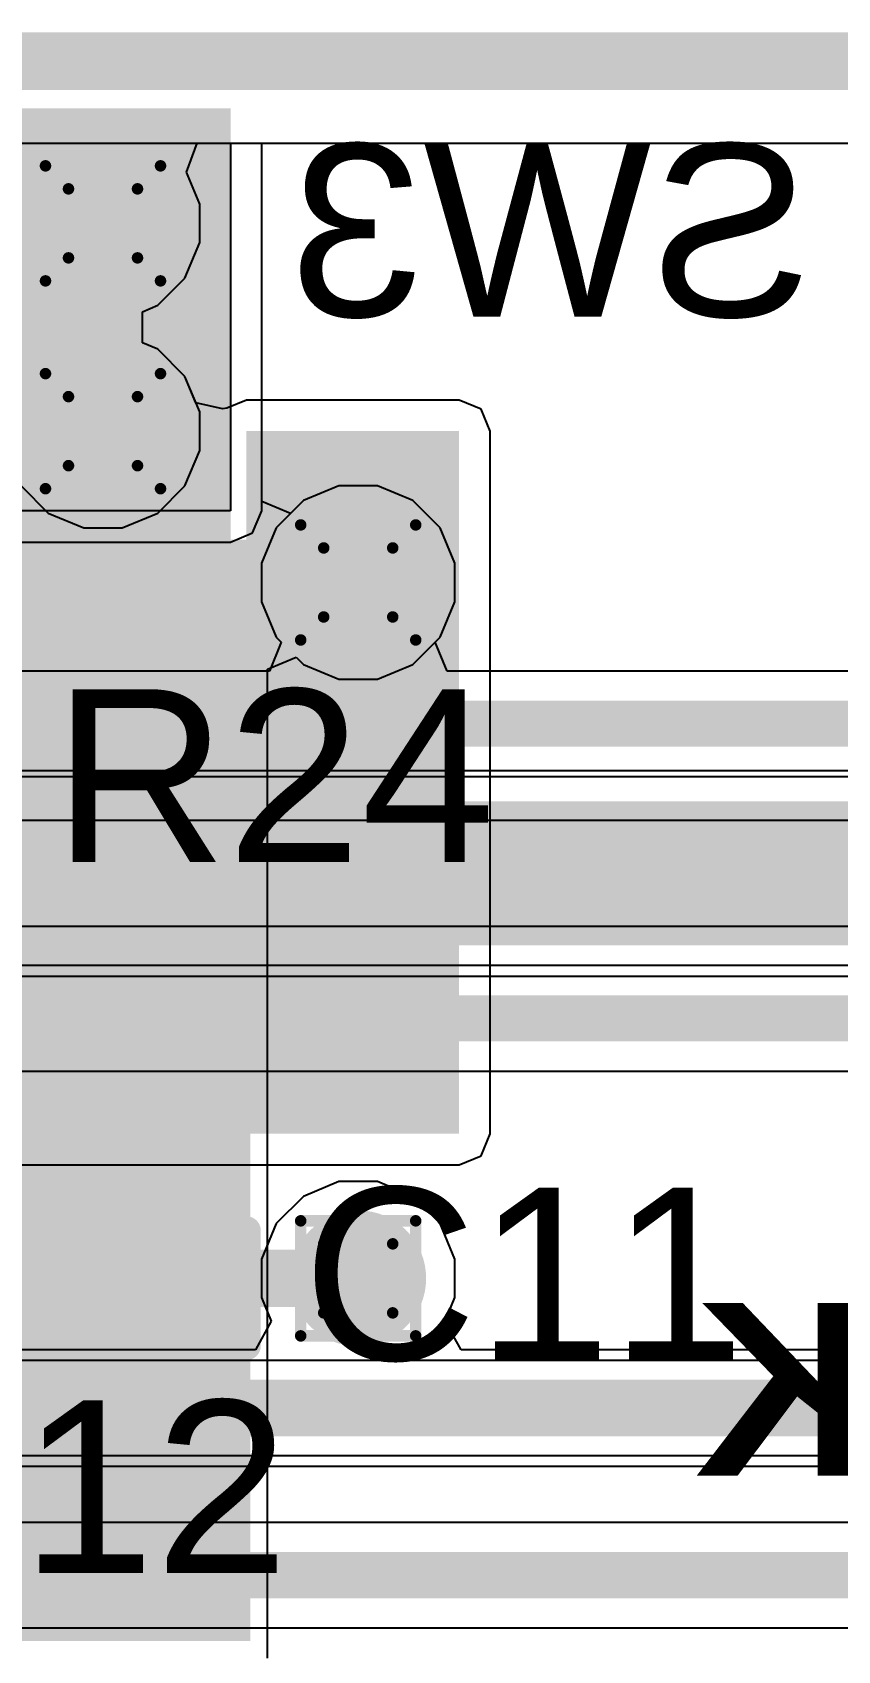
# Model space of a CAD drawing. Header units: inches. Extents: x -22 to 5433, y -13 to 5447.
# Drawn here: x 38.53 to 42.09, y 27.48 to 34.62 of the extents above; entities that cross this region are included whole.
import ezdxf

# ---------------------------------------------------------------- set-up
doc = ezdxf.new("R2010")
doc.units = ezdxf.units.IN
for name, color, linetype in [('Board_outline', 216, 'Continuous'), ('Bottom Layer', 5, 'Continuous'), ('Bottom Overlay', 54, 'Continuous'), ('Bottom Paste', 16, 'Continuous'), ('Bottom Solder', 6, 'Continuous'), ('Drill Drawing', 1, 'Continuous'), ('Ground', 16, 'Continuous'), ('Power', 76, 'Continuous'), ('Top Layer', 1, 'Continuous'), ('Top Overlay', 2, 'Continuous'), ('Top Paste', 8, 'Continuous'), ('Top Solder', 216, 'Continuous'), ('Via Holes', 16, 'Continuous')]:
    doc.layers.add(name, color=color, linetype=linetype)
doc.styles.add('Arial', font='', dxfattribs={"height": 0.2})
doc.styles.add('Arial_Bold', font='', dxfattribs={"height": 0.2})
doc.styles.get('Arial').set_extended_font_data('Arial')
doc.styles.get('Arial_Bold').set_extended_font_data('Arial', bold=True)

msp = doc.modelspace()

# ---------------------------------------------------------------- hatches: boundary and pattern name
at = {"layer": 'Bottom Layer'}
for points in [[(35.9043, 27.5917), (39.4043, 27.5917), (39.4043, 34.2866), (35.9043, 34.2866)], [(35.9404, 32.0696), (39.4404, 32.0696), (39.4404, 27.5696), (35.9404, 27.5696)]]:
    msp.add_hatch(color=5, dxfattribs=at).paths.add_polyline_path(points)
h = msp.add_hatch(color=5, dxfattribs=at)
edge = h.paths.add_edge_path()
edge.add_arc((38.8408, 33.7786), 0.3, 0, 360)
h = msp.add_hatch(color=5, dxfattribs=at)
edge = h.paths.add_edge_path()
edge.add_arc((38.8408, 32.8611), 0.3, 0, 360)
h = msp.add_hatch(color=5, dxfattribs=at)
edge = h.paths.add_edge_path()
edge.add_arc((39.9679, 32.193), 0.3, 0, 360)
h = msp.add_hatch(color=5, dxfattribs=at)
edge = h.paths.add_edge_path()
edge.add_arc((39.9679, 29.1202), 0.3, 0, 360)
at = {"layer": 'Bottom Paste'}
msp.add_hatch(color=16, dxfattribs=at).paths.add_polyline_path([(35.9404, 32.0696), (39.4404, 32.0696), (39.4404, 27.5696), (35.9404, 27.5696)])
at = {"layer": 'Bottom Solder'}
msp.add_hatch(color=6, dxfattribs=at).paths.add_polyline_path([(35.8896, 32.1204), (39.4912, 32.1204), (39.4912, 27.5188), (35.8896, 27.5188)])
at = {"layer": 'Ground'}
h = msp.add_hatch(color=16, dxfattribs=at)
edge = h.paths.add_edge_path()
edge.add_arc((38.8408, 33.7786), 0.3, 0, 360)
h = msp.add_hatch(color=16, dxfattribs=at)
edge = h.paths.add_edge_path()
edge.add_arc((38.8408, 32.8611), 0.3, 0, 360)
h = msp.add_hatch(color=16, dxfattribs=at)
edge = h.paths.add_edge_path()
edge.add_arc((39.9679, 32.193), 0.3, 0, 360)
h = msp.add_hatch(color=16, dxfattribs=at)
edge = h.paths.add_edge_path()
edge.add_arc((39.9679, 29.1202), 0.3, 0, 360)
at = {"layer": 'Power'}
h = msp.add_hatch(color=76, dxfattribs=at)
edge = h.paths.add_edge_path()
edge.add_arc((38.8408, 33.7786), 0.3, 0, 360)
h = msp.add_hatch(color=76, dxfattribs=at)
edge = h.paths.add_edge_path()
edge.add_arc((38.8408, 32.8611), 0.3, 0, 360)
h = msp.add_hatch(color=76, dxfattribs=at)
edge = h.paths.add_edge_path()
edge.add_arc((39.9679, 32.193), 0.3, 0, 360)
h = msp.add_hatch(color=76, dxfattribs=at)
edge = h.paths.add_edge_path()
edge.add_arc((39.9679, 29.1202), 0.3, 0, 360)
at = {"layer": 'Top Layer'}
h = msp.add_hatch(color=1, dxfattribs=at)
edge = h.paths.add_edge_path()
edge.add_arc((38.8408, 33.7786), 0.3, 0, 360)
h = msp.add_hatch(color=1, dxfattribs=at)
edge = h.paths.add_edge_path()
edge.add_arc((38.8408, 32.8611), 0.3, 0, 360)
for points in [[(39.4742, 31.5688), (40.4133, 31.5688), (40.4133, 32.8611), (39.4742, 32.8611)], [(37.7386, 29.7587), (40.4133, 29.7587), (40.4133, 32.3816), (37.7386, 32.3816)], [(34.4693, 29.7587), (39.4742, 29.7587), (39.4742, 30.38), (34.4693, 30.38)], [(39.3853, 29.8514), (38.7503, 29.8514), (38.7503, 30.3086), (39.3853, 30.3086)], [(39.3853, 28.9116), (38.7503, 28.9116), (38.7503, 29.3688), (39.3853, 29.3688)]]:
    msp.add_hatch(color=1, dxfattribs=at).paths.add_polyline_path(points)
h = msp.add_hatch(color=1, dxfattribs=at)
edge = h.paths.add_edge_path()
edge.add_arc((39.9679, 32.193), 0.3, 0, 360)
h = msp.add_hatch(color=1, dxfattribs=at)
edge = h.paths.add_edge_path()
edge.add_arc((39.9679, 29.1202), 0.3, 0, 360)
at = {"layer": 'Top Paste'}
for points in [[(39.3853, 29.8514), (38.7503, 29.8514), (38.7503, 30.3086), (39.3853, 30.3086)], [(39.3853, 28.9116), (38.7503, 28.9116), (38.7503, 29.3688), (39.3853, 29.3688)]]:
    msp.add_hatch(color=8, dxfattribs=at).paths.add_polyline_path(points)
at = {"layer": 'Top Solder'}
for points in [[(39.4453, 29.7914), (38.6903, 29.7914), (38.6903, 30.3686), (39.4453, 30.3686)], [(39.4453, 28.8516), (38.6903, 28.8516), (38.6903, 29.4288), (39.4453, 29.4288)]]:
    msp.add_hatch(color=216, dxfattribs=at).paths.add_polyline_path(points)
at = {"layer": 'Via Holes'}
h = msp.add_hatch(color=7, dxfattribs=at)
edge = h.paths.add_edge_path()
edge.add_arc((38.8408, 33.7786), 0.15, 0, 360)
h = msp.add_hatch(color=7, dxfattribs=at)
edge = h.paths.add_edge_path()
edge.add_arc((38.8408, 32.8611), 0.15, 0, 360)
h = msp.add_hatch(color=7, dxfattribs=at)
edge = h.paths.add_edge_path()
edge.add_arc((39.9679, 32.193), 0.15, 0, 360)
h = msp.add_hatch(color=7, dxfattribs=at)
edge = h.paths.add_edge_path()
edge.add_arc((39.9679, 29.1202), 0.15, 0, 360)

# ---------------------------------------------------------------- linework, layer by layer
at = {"layer": 'Board_outline'}
msp.add_lwpolyline([(-4.6894, 34.495, 0.254, 0.254, 0), (67.3106, 34.495, 0.254, 0.254, 0)], format="xyseb", dxfattribs=at)
msp.add_lwpolyline([(-4.6894, 34.495, 0.254, 0.254, 0), (67.3106, 34.495, 0.254, 0.254, 0)], format="xyseb", dxfattribs=at)
at = {"layer": 'Bottom Layer'}
for p, q in [((39.5417, 32.5503), (39.5417, 34.1324)), ((39.5417, 34.1324), (42.3219, 34.1324)), ((39.8829, 32.62), (39.726, 32.555)), ((40.0528, 32.62), (39.8829, 32.62)), ((40.2097, 32.555), (40.0528, 32.62)), ((39.6687, 32.4977), (39.5417, 32.5503)), ((39.726, 32.555), (39.6687, 32.4977)), ((40.3299, 32.4349), (40.2097, 32.555)), ((40.3949, 32.2779), (40.3299, 32.4349)), ((40.3949, 32.1081), (40.3949, 32.2779)), ((40.3299, 31.9511), (40.3949, 32.1081)), ((40.2097, 31.831), (40.3299, 31.9511)), ((39.5674, 31.81), (39.6944, 31.8626)), ((39.5674, 27.4426), (39.5674, 31.81)), ((39.6944, 31.8626), (39.726, 31.831)), ((39.726, 31.831), (39.8829, 31.766)), ((40.0528, 31.766), (40.2097, 31.831)), ((39.8829, 31.766), (40.0528, 31.766))]:
    msp.add_line(p, q, dxfattribs=at)
at = {"layer": 'Drill Drawing'}
for points in [[(38.5868, 34.0326, 0.0508, 0.0508, 0), (39.0948, 34.0326, 0.0508, 0.0508, 0)], [(38.5868, 33.5246, 0.0508, 0.0508, 0), (38.5868, 34.0326, 0.0508, 0.0508, 0)], [(39.0948, 33.5246, 0.0508, 0.0508, 0), (39.0948, 34.0326, 0.0508, 0.0508, 0)], [(38.6884, 33.931, 0.0508, 0.0508, 0), (38.9932, 33.931, 0.0508, 0.0508, 0)], [(38.6884, 33.6262, 0.0508, 0.0508, 0), (38.6884, 33.931, 0.0508, 0.0508, 0)], [(38.9932, 33.6262, 0.0508, 0.0508, 0), (38.9932, 33.931, 0.0508, 0.0508, 0)], [(38.6884, 33.6262, 0.0508, 0.0508, 0), (38.9932, 33.6262, 0.0508, 0.0508, 0)], [(38.5868, 33.5246, 0.0508, 0.0508, 0), (39.0948, 33.5246, 0.0508, 0.0508, 0)], [(38.5868, 33.1151, 0.0508, 0.0508, 0), (39.0948, 33.1151, 0.0508, 0.0508, 0)], [(38.5868, 32.6071, 0.0508, 0.0508, 0), (38.5868, 33.1151, 0.0508, 0.0508, 0)], [(39.0948, 32.6071, 0.0508, 0.0508, 0), (39.0948, 33.1151, 0.0508, 0.0508, 0)], [(38.6884, 33.0135, 0.0508, 0.0508, 0), (38.9932, 33.0135, 0.0508, 0.0508, 0)], [(38.6884, 32.7087, 0.0508, 0.0508, 0), (38.6884, 33.0135, 0.0508, 0.0508, 0)], [(38.9932, 32.7087, 0.0508, 0.0508, 0), (38.9932, 33.0135, 0.0508, 0.0508, 0)], [(38.6884, 32.7087, 0.0508, 0.0508, 0), (38.9932, 32.7087, 0.0508, 0.0508, 0)], [(38.5868, 32.6071, 0.0508, 0.0508, 0), (39.0948, 32.6071, 0.0508, 0.0508, 0)], [(39.7139, 32.447, 0.0508, 0.0508, 0), (40.2219, 32.447, 0.0508, 0.0508, 0)], [(39.7139, 31.939, 0.0508, 0.0508, 0), (39.7139, 32.447, 0.0508, 0.0508, 0)], [(40.2219, 31.939, 0.0508, 0.0508, 0), (40.2219, 32.447, 0.0508, 0.0508, 0)], [(39.8155, 32.3454, 0.0508, 0.0508, 0), (40.1203, 32.3454, 0.0508, 0.0508, 0)], [(39.8155, 32.0406, 0.0508, 0.0508, 0), (39.8155, 32.3454, 0.0508, 0.0508, 0)], [(40.1203, 32.0406, 0.0508, 0.0508, 0), (40.1203, 32.3454, 0.0508, 0.0508, 0)], [(39.8155, 32.0406, 0.0508, 0.0508, 0), (40.1203, 32.0406, 0.0508, 0.0508, 0)], [(39.7139, 31.939, 0.0508, 0.0508, 0), (40.2219, 31.939, 0.0508, 0.0508, 0)], [(39.7139, 29.3742, 0.0508, 0.0508, 0), (40.2219, 29.3742, 0.0508, 0.0508, 0)], [(39.7139, 28.8662, 0.0508, 0.0508, 0), (39.7139, 29.3742, 0.0508, 0.0508, 0)], [(40.2219, 28.8662, 0.0508, 0.0508, 0), (40.2219, 29.3742, 0.0508, 0.0508, 0)], [(39.8155, 29.2726, 0.0508, 0.0508, 0), (40.1203, 29.2726, 0.0508, 0.0508, 0)], [(39.8155, 28.9678, 0.0508, 0.0508, 0), (39.8155, 29.2726, 0.0508, 0.0508, 0)], [(40.1203, 28.9678, 0.0508, 0.0508, 0), (40.1203, 29.2726, 0.0508, 0.0508, 0)], [(39.8155, 28.9678, 0.0508, 0.0508, 0), (40.1203, 28.9678, 0.0508, 0.0508, 0)], [(39.7139, 28.8662, 0.0508, 0.0508, 0), (40.2219, 28.8662, 0.0508, 0.0508, 0)]]:
    msp.add_lwpolyline(points, format="xyseb", dxfattribs=at)
for points in [[(38.5741, 34.0326, 0.0254, 0.0254, 1), (38.5995, 34.0326, 0.0254, 0.0254, 1)], [(38.5741, 34.0326, 0.0254, 0.0254, 1), (38.5995, 34.0326, 0.0254, 0.0254, 1)], [(39.0821, 34.0326, 0.0254, 0.0254, 1), (39.1075, 34.0326, 0.0254, 0.0254, 1)], [(39.0821, 34.0326, 0.0254, 0.0254, 1), (39.1075, 34.0326, 0.0254, 0.0254, 1)], [(38.6757, 33.931, 0.0254, 0.0254, 1), (38.7011, 33.931, 0.0254, 0.0254, 1)], [(38.6757, 33.931, 0.0254, 0.0254, 1), (38.7011, 33.931, 0.0254, 0.0254, 1)], [(38.9805, 33.931, 0.0254, 0.0254, 1), (39.0059, 33.931, 0.0254, 0.0254, 1)], [(38.9805, 33.931, 0.0254, 0.0254, 1), (39.0059, 33.931, 0.0254, 0.0254, 1)], [(38.6757, 33.6262, 0.0254, 0.0254, 1), (38.7011, 33.6262, 0.0254, 0.0254, 1)], [(38.6757, 33.6262, 0.0254, 0.0254, 1), (38.7011, 33.6262, 0.0254, 0.0254, 1)], [(38.9805, 33.6262, 0.0254, 0.0254, 1), (39.0059, 33.6262, 0.0254, 0.0254, 1)], [(38.9805, 33.6262, 0.0254, 0.0254, 1), (39.0059, 33.6262, 0.0254, 0.0254, 1)], [(38.5741, 33.5246, 0.0254, 0.0254, 1), (38.5995, 33.5246, 0.0254, 0.0254, 1)], [(38.5741, 33.5246, 0.0254, 0.0254, 1), (38.5995, 33.5246, 0.0254, 0.0254, 1)], [(39.0821, 33.5246, 0.0254, 0.0254, 1), (39.1075, 33.5246, 0.0254, 0.0254, 1)], [(39.0821, 33.5246, 0.0254, 0.0254, 1), (39.1075, 33.5246, 0.0254, 0.0254, 1)], [(38.5741, 33.1151, 0.0254, 0.0254, 1), (38.5995, 33.1151, 0.0254, 0.0254, 1)], [(38.5741, 33.1151, 0.0254, 0.0254, 1), (38.5995, 33.1151, 0.0254, 0.0254, 1)], [(39.0821, 33.1151, 0.0254, 0.0254, 1), (39.1075, 33.1151, 0.0254, 0.0254, 1)], [(39.0821, 33.1151, 0.0254, 0.0254, 1), (39.1075, 33.1151, 0.0254, 0.0254, 1)], [(38.6757, 33.0135, 0.0254, 0.0254, 1), (38.7011, 33.0135, 0.0254, 0.0254, 1)], [(38.6757, 33.0135, 0.0254, 0.0254, 1), (38.7011, 33.0135, 0.0254, 0.0254, 1)], [(38.9805, 33.0135, 0.0254, 0.0254, 1), (39.0059, 33.0135, 0.0254, 0.0254, 1)], [(38.9805, 33.0135, 0.0254, 0.0254, 1), (39.0059, 33.0135, 0.0254, 0.0254, 1)], [(38.6757, 32.7087, 0.0254, 0.0254, 1), (38.7011, 32.7087, 0.0254, 0.0254, 1)], [(38.6757, 32.7087, 0.0254, 0.0254, 1), (38.7011, 32.7087, 0.0254, 0.0254, 1)], [(38.9805, 32.7087, 0.0254, 0.0254, 1), (39.0059, 32.7087, 0.0254, 0.0254, 1)], [(38.9805, 32.7087, 0.0254, 0.0254, 1), (39.0059, 32.7087, 0.0254, 0.0254, 1)], [(38.5741, 32.6071, 0.0254, 0.0254, 1), (38.5995, 32.6071, 0.0254, 0.0254, 1)], [(38.5741, 32.6071, 0.0254, 0.0254, 1), (38.5995, 32.6071, 0.0254, 0.0254, 1)], [(39.0821, 32.6071, 0.0254, 0.0254, 1), (39.1075, 32.6071, 0.0254, 0.0254, 1)], [(39.0821, 32.6071, 0.0254, 0.0254, 1), (39.1075, 32.6071, 0.0254, 0.0254, 1)], [(39.7012, 32.447, 0.0254, 0.0254, 1), (39.7266, 32.447, 0.0254, 0.0254, 1)], [(39.7012, 32.447, 0.0254, 0.0254, 1), (39.7266, 32.447, 0.0254, 0.0254, 1)], [(40.2092, 32.447, 0.0254, 0.0254, 1), (40.2346, 32.447, 0.0254, 0.0254, 1)], [(40.2092, 32.447, 0.0254, 0.0254, 1), (40.2346, 32.447, 0.0254, 0.0254, 1)], [(39.8028, 32.3454, 0.0254, 0.0254, 1), (39.8282, 32.3454, 0.0254, 0.0254, 1)], [(39.8028, 32.3454, 0.0254, 0.0254, 1), (39.8282, 32.3454, 0.0254, 0.0254, 1)], [(40.1076, 32.3454, 0.0254, 0.0254, 1), (40.133, 32.3454, 0.0254, 0.0254, 1)], [(40.1076, 32.3454, 0.0254, 0.0254, 1), (40.133, 32.3454, 0.0254, 0.0254, 1)], [(39.8028, 32.0406, 0.0254, 0.0254, 1), (39.8282, 32.0406, 0.0254, 0.0254, 1)], [(39.8028, 32.0406, 0.0254, 0.0254, 1), (39.8282, 32.0406, 0.0254, 0.0254, 1)], [(40.1076, 32.0406, 0.0254, 0.0254, 1), (40.133, 32.0406, 0.0254, 0.0254, 1)], [(40.1076, 32.0406, 0.0254, 0.0254, 1), (40.133, 32.0406, 0.0254, 0.0254, 1)], [(39.7012, 31.939, 0.0254, 0.0254, 1), (39.7266, 31.939, 0.0254, 0.0254, 1)], [(39.7012, 31.939, 0.0254, 0.0254, 1), (39.7266, 31.939, 0.0254, 0.0254, 1)], [(40.2092, 31.939, 0.0254, 0.0254, 1), (40.2346, 31.939, 0.0254, 0.0254, 1)], [(40.2092, 31.939, 0.0254, 0.0254, 1), (40.2346, 31.939, 0.0254, 0.0254, 1)], [(39.7012, 29.3742, 0.0254, 0.0254, 1), (39.7266, 29.3742, 0.0254, 0.0254, 1)], [(39.7012, 29.3742, 0.0254, 0.0254, 1), (39.7266, 29.3742, 0.0254, 0.0254, 1)], [(40.2092, 29.3742, 0.0254, 0.0254, 1), (40.2346, 29.3742, 0.0254, 0.0254, 1)], [(40.2092, 29.3742, 0.0254, 0.0254, 1), (40.2346, 29.3742, 0.0254, 0.0254, 1)], [(39.8028, 29.2726, 0.0254, 0.0254, 1), (39.8282, 29.2726, 0.0254, 0.0254, 1)], [(39.8028, 29.2726, 0.0254, 0.0254, 1), (39.8282, 29.2726, 0.0254, 0.0254, 1)], [(40.1076, 29.2726, 0.0254, 0.0254, 1), (40.133, 29.2726, 0.0254, 0.0254, 1)], [(40.1076, 29.2726, 0.0254, 0.0254, 1), (40.133, 29.2726, 0.0254, 0.0254, 1)], [(39.8028, 28.9678, 0.0254, 0.0254, 1), (39.8282, 28.9678, 0.0254, 0.0254, 1)], [(39.8028, 28.9678, 0.0254, 0.0254, 1), (39.8282, 28.9678, 0.0254, 0.0254, 1)], [(40.1076, 28.9678, 0.0254, 0.0254, 1), (40.133, 28.9678, 0.0254, 0.0254, 1)], [(40.1076, 28.9678, 0.0254, 0.0254, 1), (40.133, 28.9678, 0.0254, 0.0254, 1)], [(39.7012, 28.8662, 0.0254, 0.0254, 1), (39.7266, 28.8662, 0.0254, 0.0254, 1)], [(39.7012, 28.8662, 0.0254, 0.0254, 1), (39.7266, 28.8662, 0.0254, 0.0254, 1)], [(40.2092, 28.8662, 0.0254, 0.0254, 1), (40.2346, 28.8662, 0.0254, 0.0254, 1)], [(40.2092, 28.8662, 0.0254, 0.0254, 1), (40.2346, 28.8662, 0.0254, 0.0254, 1)]]:
    msp.add_lwpolyline(points, format="xyseb", close=True, dxfattribs=at)
at = {"layer": 'Ground'}
for p, q in [((39.209, 34.0054), (39.2568, 34.1324)), ((39.2568, 34.1324), (43.8114, 34.1324)), ((39.2678, 33.8636), (39.209, 34.0054)), ((39.2678, 33.6937), (39.2678, 33.8636)), ((39.2028, 33.5368), (39.2678, 33.6937)), ((39.0827, 33.4167), (39.2028, 33.5368)), ((39.0149, 33.3886), (39.0827, 33.4167)), ((39.0149, 33.2511), (39.0149, 33.3886)), ((39.0827, 33.2231), (39.0149, 33.2511)), ((39.2028, 33.103), (39.0827, 33.2231)), ((39.2678, 32.946), (39.2028, 33.103)), ((39.2678, 32.7761), (39.2678, 32.946)), ((39.2028, 32.6192), (39.2678, 32.7761)), ((38.4788, 32.6192), (38.5989, 32.4991)), ((39.0827, 32.4991), (39.2028, 32.6192)), ((39.8829, 32.62), (39.726, 32.555)), ((40.0528, 32.62), (39.8829, 32.62)), ((40.2097, 32.555), (40.0528, 32.62)), ((39.726, 32.555), (39.6059, 32.4349)), ((40.3299, 32.4349), (40.2097, 32.555)), ((38.5989, 32.4991), (38.7559, 32.4341)), ((38.9257, 32.4341), (39.0827, 32.4991)), ((38.7559, 32.4341), (38.9257, 32.4341)), ((39.6059, 32.4349), (39.5409, 32.2779)), ((40.3949, 32.2779), (40.3299, 32.4349)), ((39.5409, 32.2779), (39.5409, 32.1081)), ((40.3949, 32.1081), (40.3949, 32.2779)), ((39.5409, 32.1081), (39.6059, 31.9511)), ((40.3299, 31.9511), (40.3949, 32.1081)), ((39.6059, 31.9511), (39.6281, 31.9289)), ((40.3077, 31.9289), (40.3299, 31.9511)), ((39.6281, 31.9289), (39.5755, 31.8019)), ((40.3603, 31.8019), (40.3077, 31.9289)), ((39.5755, 31.8019), (23.3795, 31.8019)), ((47.2069, 31.8019), (40.3603, 31.8019)), ((23.476, 31.3358), (47.3155, 31.3358)), ((57.4049, 31.1415), (32.0006, 31.1415)), ((32.0972, 30.6754), (57.3083, 30.6754)), ((49.5675, 30.5012), (33.2399, 30.5012)), ((33.3365, 30.0351), (44.6471, 30.0351)), ((57.2415, 28.7573), (32.639, 28.7573)), ((32.7355, 28.2911), (57.1449, 28.2911)), ((56.4745, 28.0427), (34.8207, 28.0427)), ((34.9173, 27.5766), (56.3779, 27.5766))]:
    msp.add_line(p, q, dxfattribs=at)
for points in [[(23.3795, 31.5688, 0.2032, 0.2032, 0), (47.3155, 31.5688, 0.2032, 0.2032, 0)], [(32.0006, 30.9084, 0.2032, 0.2032, 0), (57.4049, 30.9084, 0.2032, 0.2032, 0)], [(33.2399, 30.2681, 0.2032, 0.2032, 0), (49.5675, 30.2681, 0.2032, 0.2032, 0)], [(32.639, 28.5242, 0.2032, 0.2032, 0), (57.2415, 28.5242, 0.2032, 0.2032, 0)], [(34.8207, 27.8096, 0.2032, 0.2032, 0), (56.4745, 27.8096, 0.2032, 0.2032, 0)]]:
    msp.add_lwpolyline(points, format="xyseb", dxfattribs=at)
at = {"layer": 'Power'}
for p, q in [((23.0043, 34.1324), (39.4043, 34.1324)), ((39.4043, 34.1324), (39.4043, 32.5086)), ((39.5417, 32.5086), (39.5417, 34.1324)), ((39.5417, 34.1324), (43.8114, 34.1324)), ((39.4043, 32.5086), (23.0043, 32.5086)), ((39.5015, 32.4114), (39.5417, 32.5086)), ((23.0043, 32.3712), (39.4043, 32.3712)), ((39.4043, 32.3712), (39.5015, 32.4114)), ((47.458, 31.3617), (8.1395, 31.3617)), ((8.3272, 30.4552), (51.8599, 30.4552)), ((39.8829, 29.5472), (39.726, 29.4822)), ((40.0528, 29.5472), (39.8829, 29.5472)), ((40.2097, 29.4822), (40.0528, 29.5472)), ((39.726, 29.4822), (39.6059, 29.3621)), ((40.3299, 29.3621), (40.2097, 29.4822)), ((39.6059, 29.3621), (39.5409, 29.2052)), ((40.3949, 29.2052), (40.3299, 29.3621)), ((39.5409, 29.2052), (39.5409, 29.0353)), ((40.3949, 29.0353), (40.3949, 29.2052)), ((39.5409, 29.0353), (39.5838, 28.9317)), ((40.352, 28.9317), (40.3949, 29.0353)), ((39.5838, 28.9317), (39.5136, 28.8047)), ((40.4222, 28.8047), (40.352, 28.9317)), ((39.5136, 28.8047), (35.3204, 28.8047)), ((43.8569, 28.8047), (40.4222, 28.8047)), ((35.4169, 28.3386), (43.9535, 28.3386))]:
    msp.add_line(p, q, dxfattribs=at)
for points in [[(8.1395, 30.9084, 0.635, 0.635, 0), (52.0476, 30.9084, 0.635, 0.635, 0)], [(35.3204, 28.5716, 0.2032, 0.2032, 0), (43.9535, 28.5716, 0.2032, 0.2032, 0)]]:
    msp.add_lwpolyline(points, format="xyseb", dxfattribs=at)
at = {"layer": 'Top Layer'}
for p, q in [((39.209, 34.0054), (39.2568, 34.1324)), ((39.2568, 34.1324), (43.8114, 34.1324)), ((39.2678, 33.8636), (39.209, 34.0054)), ((39.2678, 33.6937), (39.2678, 33.8636)), ((39.2028, 33.5368), (39.2678, 33.6937)), ((39.0827, 33.4167), (39.2028, 33.5368)), ((39.0149, 33.3886), (39.0827, 33.4167)), ((39.0149, 33.2511), (39.0149, 33.3886)), ((39.0827, 33.2231), (39.0149, 33.2511)), ((39.2028, 33.103), (39.0827, 33.2231)), ((39.2511, 32.9862), (39.2028, 33.103)), ((39.3688, 32.9601), (39.2511, 32.9862)), ((39.3879, 32.9628), (39.3688, 32.9601)), ((39.4742, 32.9985), (39.3879, 32.9628)), ((40.4133, 32.9985), (39.4742, 32.9985)), ((40.5105, 32.9583), (40.4133, 32.9985)), ((40.5507, 32.8611), (40.5105, 32.9583)), ((40.5507, 32.3816), (40.5507, 32.8611)), ((40.5507, 29.7587), (40.5507, 32.3816)), ((40.5105, 29.6615), (40.5507, 29.7587)), ((40.4133, 29.6212), (40.5105, 29.6615)), ((34.4693, 29.6212), (40.4133, 29.6212))]:
    msp.add_line(p, q, dxfattribs=at)
for points in [[(38.047, 29.1402, 0.254, 0.254, 0), (39.0678, 29.1402, 0.254, 0.254, 0)], [(39.0678, 29.1402, 0.254, 0.254, 0), (39.0878, 29.1202, 0.254, 0.254, 0)], [(39.0878, 29.1202, 0.254, 0.254, 0), (39.9679, 29.1202, 0.254, 0.254, 0)]]:
    msp.add_lwpolyline(points, format="xyseb", dxfattribs=at)
for points in [[(39.0043, 29.1402, 0.127, 0.127, 1), (39.1313, 29.1402, 0.127, 0.127, 1)], [(39.0043, 29.1402, 0.127, 0.127, 1), (39.1313, 29.1402, 0.127, 0.127, 1)], [(39.0243, 29.1202, 0.127, 0.127, 1), (39.1513, 29.1202, 0.127, 0.127, 1)], [(39.0243, 29.1202, 0.127, 0.127, 1), (39.1513, 29.1202, 0.127, 0.127, 1)], [(39.9044, 29.1202, 0.127, 0.127, 1), (40.0314, 29.1202, 0.127, 0.127, 1)]]:
    msp.add_lwpolyline(points, format="xyseb", close=True, dxfattribs=at)
at = {"layer": 'Top Overlay'}
for points in [[(38.6614, 29.8895, 0.127, 0.127, 0), (38.6614, 30.3975, 0.127, 0.127, 0)], [(38.6614, 30.3975, 0.127, 0.127, 0), (39.4742, 30.3975, 0.127, 0.127, 0)], [(39.4742, 29.8895, 0.127, 0.127, 0), (39.4742, 30.3975, 0.127, 0.127, 0)], [(38.6614, 28.8227, 0.127, 0.127, 0), (38.6614, 29.3307, 0.127, 0.127, 0)], [(39.4742, 28.8227, 0.127, 0.127, 0), (39.4742, 29.3307, 0.127, 0.127, 0)], [(38.6614, 28.8227, 0.127, 0.127, 0), (39.4742, 28.8227, 0.127, 0.127, 0)]]:
    msp.add_lwpolyline(points, format="xyseb", dxfattribs=at)
for points in [[(38.6297, 30.3975, 0.0635, 0.0635, 1), (38.6932, 30.3975, 0.0635, 0.0635, 1)], [(38.6297, 30.3975, 0.0635, 0.0635, 1), (38.6932, 30.3975, 0.0635, 0.0635, 1)], [(39.4425, 30.3975, 0.0635, 0.0635, 1), (39.506, 30.3975, 0.0635, 0.0635, 1)], [(39.4425, 30.3975, 0.0635, 0.0635, 1), (39.506, 30.3975, 0.0635, 0.0635, 1)], [(38.6297, 29.8895, 0.0635, 0.0635, 1), (38.6932, 29.8895, 0.0635, 0.0635, 1)], [(39.4425, 29.8895, 0.0635, 0.0635, 1), (39.506, 29.8895, 0.0635, 0.0635, 1)], [(38.6297, 29.3307, 0.0635, 0.0635, 1), (38.6932, 29.3307, 0.0635, 0.0635, 1)], [(39.4425, 29.3307, 0.0635, 0.0635, 1), (39.506, 29.3307, 0.0635, 0.0635, 1)], [(38.6297, 28.8227, 0.0635, 0.0635, 1), (38.6932, 28.8227, 0.0635, 0.0635, 1)], [(38.6297, 28.8227, 0.0635, 0.0635, 1), (38.6932, 28.8227, 0.0635, 0.0635, 1)], [(39.4425, 28.8227, 0.0635, 0.0635, 1), (39.506, 28.8227, 0.0635, 0.0635, 1)], [(39.4425, 28.8227, 0.0635, 0.0635, 1), (39.506, 28.8227, 0.0635, 0.0635, 1)]]:
    msp.add_lwpolyline(points, format="xyseb", close=True, dxfattribs=at)

# ---------------------------------------------------------------- texts
at = {"layer": 'Bottom Overlay', "style": 'Arial', "text_generation_flag": 2}
msp.add_text('SW3', height=0.762, dxfattribs=at).set_placement((41.9719, 33.3671))
at = {"layer": 'Bottom Overlay', "style": 'Arial_Bold', "text_generation_flag": 2}
msp.add_text('EN_BUCK', height=0.762, rotation=360, dxfattribs=at).set_placement((46.598, 28.2487))
at = {"layer": 'Top Overlay', "style": 'Arial'}
for s, p in [('R24', (38.6198, 30.9594)), ('C11', (39.7225, 28.7593)), ('C12', (37.7092, 27.8195))]:
    msp.add_text(s, height=0.762, dxfattribs=at).set_placement(p)

doc.saveas('drawing.dxf')
